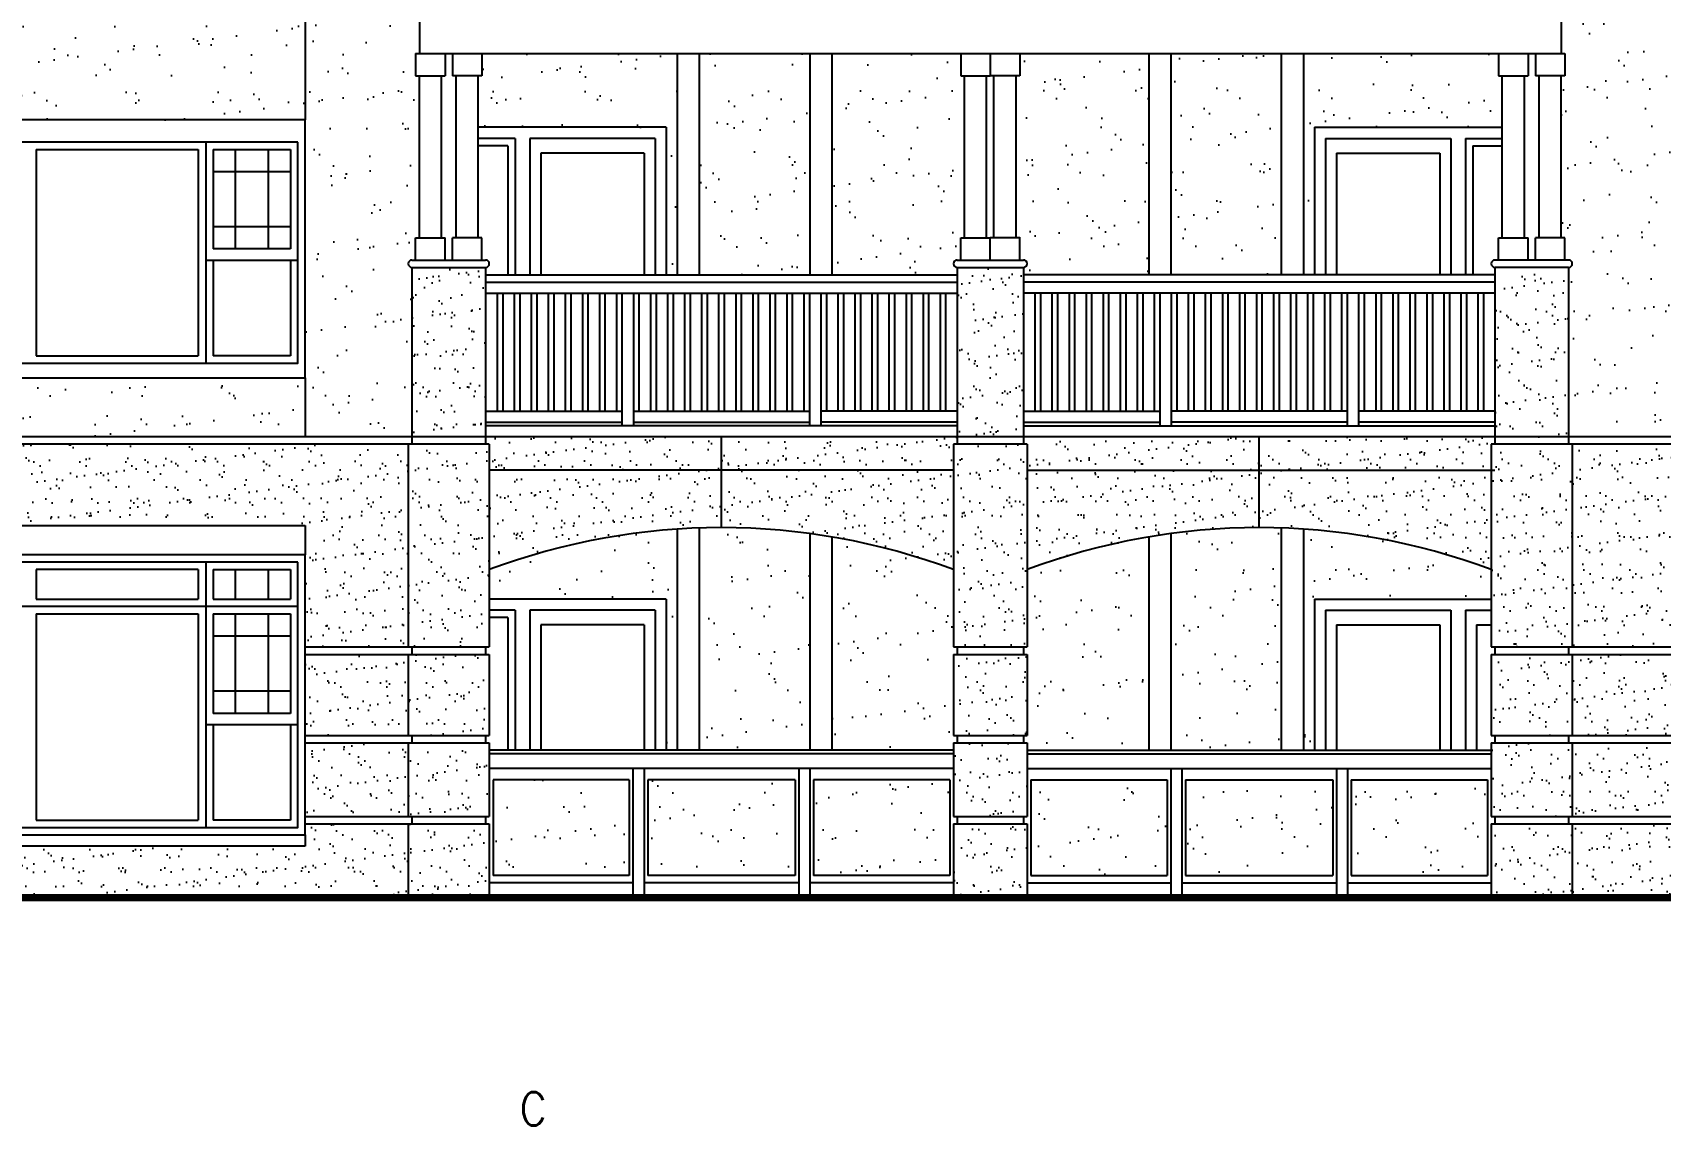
# Model space of a CAD drawing. Header units: inches. Extents: x 495 to 2623, y 393 to 2134.
# Drawn here: x 1364.3 to 1806.2, y 1486.2 to 1782.7 of the extents above; entities that cross this region are included whole.
import ezdxf

# ---------------------------------------------------------------- set-up
doc = ezdxf.new("R2010")
doc.units = ezdxf.units.IN
doc.header["$LTSCALE"] = 0.5
doc.header["$MEASUREMENT"] = 0
for name, color, linetype in [('A-ANNO-NOTE', 7, 'Continuous'), ('A-DOOR', 3, 'Continuous'), ('A-ELEV', 2, 'Continuous'), ('A-ELEV-OTLN', 5, 'Continuous'), ('A-ELEV-PATT', 8, 'Continuous'), ('A-GLAZ-FULL', 3, 'Continuous')]:
    doc.layers.add(name, color=color, linetype=linetype)
doc.styles.add('NOTE', font='romans.shx', dxfattribs={"width": 0.9})

msp = doc.modelspace()

# ---------------------------------------------------------------- hatches: boundary and pattern name
at = {"layer": 'A-ELEV-PATT'}
h = msp.add_hatch(dxfattribs=at)
h.set_pattern_fill('AR-SAND', color=256, scale=8, style=0)
h.paths.add_polyline_path([(1336.30977, 1758.96956), (1336.30977, 1788.96956), (1300.30977, 1788.96956), (1300.30977, 1687.96956), (1314.30977, 1687.96956, -1), (1314.30977, 1683.96956), (1314.30977, 1672.96956), (1336.30977, 1672.96956), (1336.30977, 1688.96956)])
h.paths.add_polyline_path([(1438.30977, 1688.96956), (1336.30977, 1688.96956), (1336.30977, 1672.96956), (1438.30977, 1672.96956)])
h.paths.add_polyline_path([(1467.30977, 1718.96956, -1), (1467.30977, 1720.96956), (1468.30977, 1720.96956), (1468.30977, 1726.96956), (1469.30977, 1726.96956), (1469.30977, 1770.96956), (1468.30977, 1770.96956), (1468.30977, 1776.96956), (1469.30977, 1776.96956), (1469.30977, 1788.96956), (1438.30977, 1788.96956), (1438.30977, 1758.96956), (1438.30977, 1688.96956), (1438.30977, 1672.96956), (1467.30977, 1672.96956)])
h.paths.add_polyline_path([(1438.30977, 1788.96956), (1336.30977, 1788.96956), (1336.30977, 1758.96956), (1438.30977, 1758.96956)])
h = msp.add_hatch(dxfattribs=at)
h.set_pattern_fill('AR-SAND', color=256, scale=8, style=0)
h.paths.add_polyline_path([(1810.30977, 1758.96956), (1810.30977, 1788.96956), (1779.30977, 1788.96956), (1779.30977, 1776.96956), (1780.30977, 1776.96956), (1780.30977, 1770.96956), (1779.30977, 1770.96956), (1779.30977, 1726.96956), (1780.30977, 1726.96956), (1780.30977, 1720.96956), (1781.30977, 1720.96956, -1), (1781.30977, 1718.96956), (1781.30977, 1672.96956), (1810.30977, 1672.96956), (1810.30977, 1688.96956)])
h.paths.add_polyline_path([(1912.30977, 1688.96956), (1810.30977, 1688.96956), (1810.30977, 1672.96956), (1912.30977, 1672.96956)])
h.paths.add_polyline_path([(1948.30977, 1788.96956), (1912.30977, 1788.96956), (1912.30977, 1758.96956), (1912.30977, 1688.96956), (1912.30977, 1672.96956), (1934.30977, 1672.96956), (1934.30977, 1683.96956, -1), (1934.30977, 1687.96956), (1948.30977, 1687.96956)])
h.paths.add_polyline_path([(1912.30977, 1788.96956), (1810.30977, 1788.96956), (1810.30977, 1758.96956), (1912.30977, 1758.96956)])
h = msp.add_hatch(dxfattribs=at)
h.set_pattern_fill('AR-SAND', color=256, scale=8, style=0)
h.paths.add_polyline_path([(1539.30977, 1776.96956), (1486.30977, 1776.96956), (1486.30977, 1770.96956), (1485.30977, 1770.96956), (1485.30977, 1756.96956), (1536.30977, 1756.96956), (1536.30977, 1716.96956), (1539.30977, 1716.96956)])
h = msp.add_hatch(dxfattribs=at)
h.set_pattern_fill('AR-SAND', color=256, scale=8, style=0)
h.paths.add_polyline_path([(1575.30977, 1776.96956), (1545.30977, 1776.96956), (1545.30977, 1716.96956), (1575.30977, 1716.96956)])
h.paths.add_polyline_path([(1617.30977, 1770.96956), (1616.30977, 1770.96956), (1616.30977, 1776.96956), (1581.30977, 1776.96956), (1581.30977, 1716.96956), (1615.30977, 1716.96956), (1615.30977, 1718.96956, -1), (1615.30977, 1720.96956), (1616.30977, 1720.96956), (1616.30977, 1726.96956), (1617.30977, 1726.96956)])
h = msp.add_hatch(dxfattribs=at)
h.set_pattern_fill('AR-SAND', color=256, scale=8, style=0)
h.paths.add_polyline_path([(1667.30977, 1776.96956), (1632.30977, 1776.96956), (1632.30977, 1770.96956), (1631.30977, 1770.96956), (1631.30977, 1726.96956), (1632.30977, 1726.96956), (1632.30977, 1720.96956), (1633.30977, 1720.96956, -1), (1633.30977, 1718.96956), (1633.30977, 1716.96956), (1667.30977, 1716.96956)])
h.paths.add_polyline_path([(1703.30977, 1776.96956), (1673.30977, 1776.96956), (1673.30977, 1716.96956), (1703.30977, 1716.96956)])
h = msp.add_hatch(dxfattribs=at)
h.set_pattern_fill('AR-SAND', color=256, scale=8, style=0)
h.paths.add_polyline_path([(1763.30977, 1770.96956), (1762.30977, 1770.96956), (1762.30977, 1776.96956), (1709.30977, 1776.96956), (1709.30977, 1716.96956), (1712.30977, 1716.96956), (1712.30977, 1756.96956), (1763.30977, 1756.96956)])
h = msp.add_hatch(dxfattribs=at)
h.set_pattern_fill('AR-SAND', color=256, scale=4, style=0)
h.paths.add_polyline_path([(1487.30977, 1718.96956), (1467.30977, 1718.96956), (1467.30977, 1672.96956), (1487.30977, 1672.96956)])
h = msp.add_hatch(dxfattribs=at)
h.set_pattern_fill('AR-SAND', color=256, scale=4, style=0)
h.paths.add_polyline_path([(1633.30977, 1718.96956), (1615.30977, 1718.96956), (1615.30977, 1672.96956), (1633.30977, 1672.96956)])
h = msp.add_hatch(dxfattribs=at)
h.set_pattern_fill('AR-SAND', color=256, scale=4, style=0)
h.paths.add_polyline_path([(1781.30977, 1718.96956), (1761.30977, 1718.96956), (1761.30977, 1672.96956), (1781.30977, 1672.96956)])
h = msp.add_hatch(dxfattribs=at)
h.set_pattern_fill('AR-SAND', color=256, scale=4, style=0)
h.paths.add_polyline_path([(1336.30977, 1648.96956), (1438.30977, 1648.96956), (1438.30977, 1640.96956), (1438.30977, 1615.96956), (1466.30977, 1615.96956), (1466.30977, 1670.96956), (1314.30977, 1670.96956), (1314.30977, 1638.96956), (1313.30977, 1638.96956), (1313.30977, 1636.96956), (1314.30977, 1636.96956), (1314.30977, 1615.96956), (1336.30977, 1615.96956), (1336.30977, 1640.96956)])
h.paths.add_polyline_path([(1336.30977, 1613.96956), (1314.30977, 1613.96956), (1314.30977, 1591.96956), (1336.30977, 1591.96956)])
h.paths.add_polyline_path([(1336.30977, 1589.96956), (1314.30977, 1589.96956), (1314.30977, 1569.96956), (1336.30977, 1569.96956)])
h.paths.add_polyline_path([(1466.30977, 1567.96956), (1438.30977, 1567.96956), (1438.30977, 1564.96956), (1438.30977, 1561.96956), (1336.30977, 1561.96956), (1336.30977, 1564.96956), (1336.30977, 1567.96956), (1314.30977, 1567.96956), (1314.30977, 1547.96956), (1466.30977, 1547.96956), (1466.30977, 1548.96956)])
h.paths.add_polyline_path([(1466.30977, 1589.96956), (1438.30977, 1589.96956), (1438.30977, 1569.96956), (1466.30977, 1569.96956)])
h.paths.add_polyline_path([(1466.30977, 1613.96956), (1438.30977, 1613.96956), (1438.30977, 1591.96956), (1466.30977, 1591.96956)])
h = msp.add_hatch(dxfattribs=at)
h.set_pattern_fill('AR-SAND', color=256, scale=4, style=0)
h.paths.add_polyline_path([(1488.30977, 1670.96956), (1466.30977, 1670.96956), (1466.30977, 1615.96956), (1488.30977, 1615.96956)])
h.paths.add_polyline_path([(1488.30977, 1613.96956), (1466.30977, 1613.96956), (1466.30977, 1591.96956), (1488.30977, 1591.96956)])
h.paths.add_polyline_path([(1488.30977, 1589.96956), (1466.30977, 1589.96956), (1466.30977, 1569.96956), (1488.30977, 1569.96956)])
h.paths.add_polyline_path([(1488.30977, 1567.96956), (1466.30977, 1567.96956), (1466.30977, 1547.96956), (1488.30977, 1547.96956)])
h = msp.add_hatch(dxfattribs=at)
h.set_pattern_fill('AR-SAND', color=256, scale=4, style=0)
h.paths.add_polyline_path([(1614.30977, 1663.96956), (1551.30977, 1663.96956), (1551.30977, 1648.35461, -0.089631654), (1614.30977, 1636.96956)])
h.paths.add_polyline_path([(1551.30977, 1663.96956), (1488.30977, 1663.96956), (1488.30977, 1636.96956, -0.089631654), (1551.30977, 1648.35461)])
h.paths.add_polyline_path([(1551.30977, 1672.96956), (1487.30977, 1672.96956), (1487.30977, 1670.96956), (1488.30977, 1670.96956), (1488.30977, 1663.96956), (1551.30977, 1663.96956)])
h.paths.add_polyline_path([(1614.30977, 1670.96956), (1615.30977, 1670.96956), (1615.30977, 1672.96956), (1614.30977, 1672.96956), (1551.30977, 1672.96956), (1551.30977, 1663.96956), (1614.30977, 1663.96956)])
h = msp.add_hatch(dxfattribs=at)
h.set_pattern_fill('AR-SAND', color=256, scale=4, style=0)
h.paths.add_polyline_path([(1634.30977, 1670.96956), (1614.30977, 1670.96956), (1614.30977, 1615.96956), (1634.30977, 1615.96956)])
h.paths.add_polyline_path([(1634.30977, 1613.96956), (1614.30977, 1613.96956), (1614.30977, 1591.96956), (1634.30977, 1591.96956)])
h.paths.add_polyline_path([(1634.30977, 1589.96956), (1614.30977, 1589.96956), (1614.30977, 1569.96956), (1634.30977, 1569.96956)])
h.paths.add_polyline_path([(1634.30977, 1567.96956), (1614.30977, 1567.96956), (1614.30977, 1547.96956), (1634.30977, 1547.96956), (1634.30977, 1548.96956)])
h = msp.add_hatch(dxfattribs=at)
h.set_pattern_fill('AR-SAND', color=256, scale=4, style=0)
h.paths.add_polyline_path([(1760.30977, 1663.96956), (1697.30977, 1663.96956), (1697.30977, 1648.35461, -0.089631654), (1760.30977, 1636.96956)])
h.paths.add_polyline_path([(1760.30977, 1670.96956), (1761.30977, 1670.96956), (1761.30977, 1672.96956), (1697.30977, 1672.96956), (1697.30977, 1663.96956), (1760.30977, 1663.96956)])
h.paths.add_polyline_path([(1697.30977, 1672.96956), (1633.30977, 1672.96956), (1633.30977, 1670.96956), (1634.30977, 1670.96956), (1634.30977, 1663.96956), (1697.30977, 1663.96956)])
h.paths.add_polyline_path([(1697.30977, 1663.96956), (1634.30977, 1663.96956), (1634.30977, 1636.96956, -0.089631654), (1697.30977, 1648.35461)])
h = msp.add_hatch(dxfattribs=at)
h.set_pattern_fill('AR-SAND', color=256, scale=4, style=0)
h.paths.add_polyline_path([(1782.30977, 1670.96956), (1760.30977, 1670.96956), (1760.30977, 1615.96956), (1782.30977, 1615.96956)])
h.paths.add_polyline_path([(1782.30977, 1613.96956), (1760.30977, 1613.96956), (1760.30977, 1591.96956), (1782.30977, 1591.96956)])
h.paths.add_polyline_path([(1782.30977, 1589.96956), (1760.30977, 1589.96956), (1760.30977, 1569.96956), (1782.30977, 1569.96956)])
h.paths.add_polyline_path([(1782.30977, 1567.96956), (1760.30977, 1567.96956), (1760.30977, 1547.96956), (1782.30977, 1547.96956)])
h = msp.add_hatch(dxfattribs=at)
h.set_pattern_fill('AR-SAND', color=256, scale=4, style=0)
h.paths.add_polyline_path([(1934.30977, 1670.96956), (1782.30977, 1670.96956), (1782.30977, 1615.96956), (1810.30977, 1615.96956), (1810.30977, 1640.96956), (1810.30977, 1648.96956), (1912.30977, 1648.96956), (1912.30977, 1640.96956), (1912.30977, 1615.96956), (1934.30977, 1615.96956)])
h.paths.add_polyline_path([(1810.30977, 1613.96956), (1782.30977, 1613.96956), (1782.30977, 1591.96956), (1810.30977, 1591.96956)])
h.paths.add_polyline_path([(1810.30977, 1589.96956), (1782.30977, 1589.96956), (1782.30977, 1569.96956), (1810.30977, 1569.96956)])
h.paths.add_polyline_path([(1810.30977, 1564.96956), (1810.30977, 1567.96956), (1782.30977, 1567.96956), (1782.30977, 1547.96956), (1934.30977, 1547.96956), (1934.30977, 1567.96956), (1912.30977, 1567.96956), (1912.30977, 1564.96956), (1912.30977, 1561.96956), (1810.30977, 1561.96956)])
h.paths.add_polyline_path([(1934.30977, 1589.96956), (1912.30977, 1589.96956), (1912.30977, 1569.96956), (1934.30977, 1569.96956)])
h.paths.add_polyline_path([(1934.30977, 1613.96956), (1912.30977, 1613.96956), (1912.30977, 1591.96956), (1934.30977, 1591.96956)])
h = msp.add_hatch(dxfattribs=at)
h.set_pattern_fill('AR-SAND', color=256, scale=8, style=0)
h.paths.add_polyline_path([(1539.30977, 1647.95417, 0.072842163), (1488.30977, 1636.96956), (1488.30977, 1628.96956), (1536.30977, 1628.96956), (1536.30977, 1587.96956), (1539.30977, 1587.96956)])
h.paths.add_polyline_path([(1575.30977, 1646.74744, 0.04179208), (1545.30977, 1648.25458), (1545.30977, 1587.96956), (1575.30977, 1587.96956)])
h.paths.add_polyline_path([(1615.30977, 1615.96956), (1614.30977, 1615.96956), (1614.30977, 1636.96956, 0.047566582), (1581.30977, 1645.83701), (1581.30977, 1587.96956), (1614.30977, 1587.96956), (1614.30977, 1589.96956), (1615.30977, 1589.96956), (1615.30977, 1591.96956), (1614.30977, 1591.96956), (1614.30977, 1613.96956), (1615.30977, 1613.96956)])
h = msp.add_hatch(dxfattribs=at)
h.set_pattern_fill('AR-SAND', color=256, scale=8, style=0)
h.paths.add_polyline_path([(1667.30977, 1645.83701, 0.047566582), (1634.30977, 1636.96956), (1634.30977, 1615.96956), (1633.30977, 1615.96956), (1633.30977, 1613.96956), (1634.30977, 1613.96956), (1634.30977, 1591.96956), (1633.30977, 1591.96956), (1633.30977, 1589.96956), (1634.30977, 1589.96956), (1634.30977, 1587.96956), (1667.30977, 1587.96956)])
h.paths.add_polyline_path([(1703.30977, 1648.25458, 0.04179208), (1673.30977, 1646.74744), (1673.30977, 1587.96956), (1703.30977, 1587.96956)])
h.paths.add_polyline_path([(1709.30977, 1647.95417), (1709.30977, 1587.96956), (1712.30977, 1587.96956), (1712.30977, 1628.96956), (1760.30977, 1628.96956), (1760.30977, 1636.96956, 0.072842163)])
h = msp.add_hatch(dxfattribs=at)
h.set_pattern_fill('AR-SAND', color=256, scale=8, style=0)
h.paths.add_polyline_path([(1526.30977, 1579.96956), (1489.30977, 1579.96956), (1489.30977, 1553.96956), (1526.30977, 1553.96956)])
h.paths.add_polyline_path([(1571.30977, 1579.96956), (1531.30977, 1579.96956), (1531.30977, 1553.96956), (1571.30977, 1553.96956)])
h.paths.add_polyline_path([(1613.30977, 1579.96956), (1576.30977, 1579.96956), (1576.30977, 1553.96956), (1613.30977, 1553.96956)])
h = msp.add_hatch(dxfattribs=at)
h.set_pattern_fill('AR-SAND', color=256, scale=8, style=0)
h.paths.add_polyline_path([(1672.30977, 1579.96956), (1635.30977, 1579.96956), (1635.30977, 1553.96956), (1672.30977, 1553.96956)])
h.paths.add_polyline_path([(1717.30977, 1579.96956), (1677.30977, 1579.96956), (1677.30977, 1553.96956), (1717.30977, 1553.96956)])
h.paths.add_polyline_path([(1759.30977, 1579.96956), (1722.30977, 1579.96956), (1722.30977, 1553.96956), (1759.30977, 1553.96956)])

# ---------------------------------------------------------------- linework, layer by layer
at = {"layer": 'A-DOOR'}
for p, q in [((1536.30977, 1756.96956), (1485.30977, 1756.96956)), ((1536.30977, 1756.96956), (1536.30977, 1716.96956)), ((1712.30977, 1756.96956), (1712.30977, 1716.96956)), ((1712.30977, 1756.96956), (1763.30977, 1756.96956)), ((1495.30977, 1753.96956), (1485.30977, 1753.96956)), ((1493.30977, 1751.96956), (1485.30977, 1751.96956)), ((1493.30977, 1751.96956), (1493.30977, 1716.96956)), ((1495.30977, 1753.96956), (1495.30977, 1716.96956)), ((1533.30977, 1753.96956), (1499.30977, 1753.96956)), ((1499.30977, 1753.96956), (1499.30977, 1716.96956)), ((1533.30977, 1753.96956), (1533.30977, 1716.96956)), ((1715.30977, 1753.96956), (1715.30977, 1716.96956)), ((1715.30977, 1753.96956), (1749.30977, 1753.96956)), ((1749.30977, 1753.96956), (1749.30977, 1716.96956)), ((1753.30977, 1753.96956), (1763.30977, 1753.96956)), ((1753.30977, 1753.96956), (1753.30977, 1716.96956)), ((1755.30977, 1751.96956), (1755.30977, 1716.96956)), ((1755.30977, 1751.96956), (1763.30977, 1751.96956)), ((1530.30977, 1749.96956), (1502.30977, 1749.96956)), ((1502.30977, 1749.96956), (1502.30977, 1716.96956)), ((1530.30977, 1749.96956), (1530.30977, 1716.96956)), ((1718.30977, 1749.96956), (1718.30977, 1716.96956)), ((1718.30977, 1749.96956), (1746.30977, 1749.96956)), ((1746.30977, 1749.96956), (1746.30977, 1716.96956)), ((1536.30977, 1628.96956), (1488.30977, 1628.96956)), ((1536.30977, 1628.96956), (1536.30977, 1587.96956)), ((1712.30977, 1628.96956), (1712.30977, 1587.96956)), ((1712.30977, 1628.96956), (1760.30977, 1628.96956)), ((1495.30977, 1625.96956), (1488.30977, 1625.96956)), ((1493.30977, 1623.96956), (1488.30977, 1623.96956)), ((1493.30977, 1623.96956), (1493.30977, 1587.96956)), ((1495.30977, 1625.96956), (1495.30977, 1587.96956)), ((1533.30977, 1625.96956), (1499.30977, 1625.96956)), ((1499.30977, 1625.96956), (1499.30977, 1587.96956)), ((1530.30977, 1621.96956), (1502.30977, 1621.96956)), ((1502.30977, 1621.96956), (1502.30977, 1587.96956)), ((1530.30977, 1621.96956), (1530.30977, 1587.96956)), ((1533.30977, 1625.96956), (1533.30977, 1587.96956)), ((1715.30977, 1625.96956), (1715.30977, 1587.96956)), ((1715.30977, 1625.96956), (1749.30977, 1625.96956)), ((1718.30977, 1621.96956), (1718.30977, 1587.96956)), ((1718.30977, 1621.96956), (1746.30977, 1621.96956)), ((1746.30977, 1621.96956), (1746.30977, 1587.96956)), ((1749.30977, 1625.96956), (1749.30977, 1587.96956)), ((1753.30977, 1625.96956), (1760.30977, 1625.96956)), ((1753.30977, 1625.96956), (1753.30977, 1587.96956)), ((1756.30977, 1621.96956), (1760.30977, 1621.96956)), ((1756.30977, 1621.96956), (1756.30977, 1587.96956))]:
    msp.add_line(p, q, dxfattribs=at)
at = {"layer": 'A-ELEV'}
for p, q in [((1438.30977, 1809.96956), (1438.30977, 1758.96956)), ((1469.30977, 1788.96956), (1469.30977, 1776.96956)), ((1779.30977, 1788.96956), (1779.30977, 1776.96956)), ((1468.30977, 1776.96956), (1468.30977, 1770.96956)), ((1468.30977, 1776.96956), (1780.30977, 1776.96956)), ((1476.30977, 1776.96956), (1476.30977, 1770.96956)), ((1478.30977, 1776.96956), (1478.30977, 1770.96956)), ((1486.30977, 1776.96956), (1486.30977, 1770.96956)), ((1539.30977, 1776.96956), (1539.30977, 1716.96956)), ((1545.30977, 1776.96956), (1545.30977, 1716.96956)), ((1575.30977, 1776.96956), (1575.30977, 1716.96956)), ((1581.30977, 1776.96956), (1581.30977, 1716.96956)), ((1616.30977, 1776.96956), (1616.30977, 1770.96956)), ((1624.30977, 1776.96956), (1624.30977, 1770.96956)), ((1624.30977, 1776.96956), (1624.30977, 1770.96956)), ((1632.30977, 1776.96956), (1632.30977, 1770.96956)), ((1667.30977, 1776.96956), (1667.30977, 1716.96956)), ((1673.30977, 1776.96956), (1673.30977, 1716.96956)), ((1703.30977, 1776.96956), (1703.30977, 1716.96956)), ((1709.30977, 1776.96956), (1709.30977, 1716.96956)), ((1762.30977, 1776.96956), (1762.30977, 1770.96956)), ((1770.30977, 1776.96956), (1770.30977, 1770.96956)), ((1772.30977, 1776.96956), (1772.30977, 1770.96956)), ((1780.30977, 1776.96956), (1780.30977, 1770.96956)), ((1468.30977, 1770.96956), (1476.30977, 1770.96956)), ((1469.30977, 1726.96956), (1469.30977, 1770.96956)), ((1475.30977, 1726.96956), (1475.30977, 1770.96956)), ((1486.30977, 1770.96956), (1478.30977, 1770.96956)), ((1479.30977, 1726.96956), (1479.30977, 1770.96956)), ((1485.30977, 1726.96956), (1485.30977, 1770.96956)), ((1616.30977, 1770.96956), (1624.30977, 1770.96956)), ((1617.30977, 1726.96956), (1617.30977, 1770.96956)), ((1623.30977, 1726.96956), (1623.30977, 1770.96956)), ((1632.30977, 1770.96956), (1624.30977, 1770.96956)), ((1625.30977, 1726.96956), (1625.30977, 1770.96956)), ((1631.30977, 1726.96956), (1631.30977, 1770.96956)), ((1762.30977, 1770.96956), (1770.30977, 1770.96956)), ((1763.30977, 1726.96956), (1763.30977, 1770.96956)), ((1769.30977, 1726.96956), (1769.30977, 1770.96956)), ((1780.30977, 1770.96956), (1772.30977, 1770.96956)), ((1773.30977, 1726.96956), (1773.30977, 1770.96956)), ((1779.30977, 1726.96956), (1779.30977, 1770.96956)), ((1468.30977, 1720.96956), (1468.30977, 1726.96956)), ((1468.30977, 1726.96956), (1476.30977, 1726.96956)), ((1476.30977, 1720.96956), (1476.30977, 1726.96956)), ((1486.30977, 1726.96956), (1478.30977, 1726.96956)), ((1478.30977, 1720.96956), (1478.30977, 1726.96956)), ((1486.30977, 1720.96956), (1486.30977, 1726.96956)), ((1616.30977, 1726.96956), (1624.30977, 1726.96956)), ((1616.30977, 1720.96956), (1616.30977, 1726.96956)), ((1624.30977, 1720.96956), (1624.30977, 1726.96956)), ((1624.30977, 1720.96956), (1624.30977, 1726.96956)), ((1632.30977, 1726.96956), (1624.30977, 1726.96956)), ((1632.30977, 1720.96956), (1632.30977, 1726.96956)), ((1762.30977, 1720.96956), (1762.30977, 1726.96956)), ((1762.30977, 1726.96956), (1770.30977, 1726.96956)), ((1770.30977, 1720.96956), (1770.30977, 1726.96956)), ((1780.30977, 1726.96956), (1772.30977, 1726.96956)), ((1772.30977, 1720.96956), (1772.30977, 1726.96956)), ((1780.30977, 1720.96956), (1780.30977, 1726.96956)), ((1467.30977, 1720.96956), (1487.30977, 1720.96956)), ((1615.30977, 1720.96956), (1633.30977, 1720.96956)), ((1781.30977, 1720.96956), (1761.30977, 1720.96956)), ((1467.30977, 1718.96956), (1487.30977, 1718.96956)), ((1467.30977, 1718.96956), (1467.30977, 1670.96956)), ((1487.30977, 1718.96956), (1487.30977, 1670.96956)), ((1487.30977, 1716.96956), (1615.30977, 1716.96956)), ((1487.30977, 1714.96956), (1615.30977, 1714.96956)), ((1615.30977, 1718.96956), (1633.30977, 1718.96956)), ((1615.30977, 1718.96956), (1615.30977, 1670.96956)), ((1633.30977, 1718.96956), (1633.30977, 1670.96956)), ((1761.30977, 1716.96956), (1633.30977, 1716.96956)), ((1761.30977, 1714.96956), (1633.30977, 1714.96956)), ((1761.30977, 1718.96956), (1761.30977, 1670.96956)), ((1781.30977, 1718.96956), (1761.30977, 1718.96956)), ((1781.30977, 1718.96956), (1781.30977, 1670.96956)), ((1487.30977, 1711.96956), (1615.30977, 1711.96956)), ((1490.43477, 1711.96956), (1490.43477, 1679.96956)), ((1491.93477, 1711.96956), (1491.93477, 1679.96956)), ((1495.05977, 1711.96956), (1495.05977, 1679.96956)), ((1496.55977, 1711.96956), (1496.55977, 1679.96956)), ((1499.68477, 1711.96956), (1499.68477, 1679.96956)), ((1501.18477, 1711.96956), (1501.18477, 1679.96956)), ((1504.30977, 1711.96956), (1504.30977, 1679.96956)), ((1505.80977, 1711.96956), (1505.80977, 1679.96956)), ((1508.93477, 1711.96956), (1508.93477, 1679.96956)), ((1510.43477, 1711.96956), (1510.43477, 1679.96956)), ((1513.55977, 1711.96956), (1513.55977, 1679.96956)), ((1515.05977, 1711.96956), (1515.05977, 1679.96956)), ((1518.18477, 1711.96956), (1518.18477, 1679.96956)), ((1519.68477, 1711.96956), (1519.68477, 1679.96956)), ((1522.80977, 1711.96956), (1522.80977, 1679.96956)), ((1524.30977, 1711.96956), (1524.30977, 1675.96956)), ((1527.43477, 1711.96956), (1527.43477, 1675.96956)), ((1528.93477, 1711.96956), (1528.93477, 1679.96956)), ((1532.05977, 1711.96956), (1532.05977, 1679.96956)), ((1533.55977, 1711.96956), (1533.55977, 1679.96956)), ((1536.68477, 1711.96956), (1536.68477, 1679.96956)), ((1538.18477, 1711.96956), (1538.18477, 1679.96956)), ((1541.30977, 1711.96956), (1541.30977, 1679.96956)), ((1542.80977, 1711.96956), (1542.80977, 1679.96956)), ((1545.93477, 1711.96956), (1545.93477, 1679.96956)), ((1547.43477, 1711.96956), (1547.43477, 1679.96956)), ((1550.55977, 1711.96956), (1550.55977, 1679.96956)), ((1552.05977, 1711.96956), (1552.05977, 1679.96956)), ((1555.18477, 1711.96956), (1555.18477, 1679.96956)), ((1556.68477, 1711.96956), (1556.68477, 1679.96956)), ((1559.80977, 1711.96956), (1559.80977, 1679.96956)), ((1561.30977, 1711.96956), (1561.30977, 1679.96956)), ((1564.43477, 1711.96956), (1564.43477, 1679.96956)), ((1565.93477, 1711.96956), (1565.93477, 1679.96956)), ((1569.05977, 1711.96956), (1569.05977, 1679.96956)), ((1570.55977, 1711.96956), (1570.55977, 1679.96956)), ((1573.68477, 1711.96956), (1573.68477, 1679.96956)), ((1575.18477, 1711.96956), (1575.18477, 1675.96956)), ((1578.30977, 1711.96956), (1578.30977, 1675.96956)), ((1579.80977, 1711.96956), (1579.80977, 1679.96956)), ((1582.93477, 1711.96956), (1582.93477, 1679.96956)), ((1584.43477, 1711.96956), (1584.43477, 1679.96956)), ((1587.55977, 1711.96956), (1587.55977, 1679.96956)), ((1589.05977, 1711.96956), (1589.05977, 1679.96956)), ((1592.18477, 1711.96956), (1592.18477, 1679.96956)), ((1593.68477, 1711.96956), (1593.68477, 1679.96956)), ((1596.80977, 1711.96956), (1596.80977, 1679.96956)), ((1598.30977, 1711.96956), (1598.30977, 1679.96956)), ((1601.43477, 1711.96956), (1601.43477, 1679.96956)), ((1602.93477, 1711.96956), (1602.93477, 1679.96956)), ((1606.05977, 1711.96956), (1606.05977, 1679.96956)), ((1607.55977, 1711.96956), (1607.55977, 1679.96956)), ((1610.68477, 1711.96956), (1610.68477, 1679.96956)), ((1612.18477, 1711.96956), (1612.18477, 1679.96956)), ((1761.30977, 1711.96956), (1633.30977, 1711.96956)), ((1636.43477, 1711.96956), (1636.43477, 1679.96956)), ((1637.93477, 1711.96956), (1637.93477, 1679.96956)), ((1641.05977, 1711.96956), (1641.05977, 1679.96956)), ((1642.55977, 1711.96956), (1642.55977, 1679.96956)), ((1645.68477, 1711.96956), (1645.68477, 1679.96956)), ((1647.18477, 1711.96956), (1647.18477, 1679.96956)), ((1650.30977, 1711.96956), (1650.30977, 1679.96956)), ((1651.80977, 1711.96956), (1651.80977, 1679.96956)), ((1654.93477, 1711.96956), (1654.93477, 1679.96956)), ((1656.43477, 1711.96956), (1656.43477, 1679.96956)), ((1659.55977, 1711.96956), (1659.55977, 1679.96956)), ((1661.05977, 1711.96956), (1661.05977, 1679.96956)), ((1664.18477, 1711.96956), (1664.18477, 1679.96956)), ((1665.68477, 1711.96956), (1665.68477, 1679.96956)), ((1668.80977, 1711.96956), (1668.80977, 1679.96956)), ((1670.30977, 1711.96956), (1670.30977, 1675.96956)), ((1673.43477, 1711.96956), (1673.43477, 1675.96956)), ((1674.93477, 1711.96956), (1674.93477, 1679.96956)), ((1678.05977, 1711.96956), (1678.05977, 1679.96956)), ((1679.55977, 1711.96956), (1679.55977, 1679.96956)), ((1682.68477, 1711.96956), (1682.68477, 1679.96956)), ((1684.18477, 1711.96956), (1684.18477, 1679.96956)), ((1687.30977, 1711.96956), (1687.30977, 1679.96956)), ((1688.80977, 1711.96956), (1688.80977, 1679.96956)), ((1691.93477, 1711.96956), (1691.93477, 1679.96956)), ((1693.43477, 1711.96956), (1693.43477, 1679.96956)), ((1696.55977, 1711.96956), (1696.55977, 1679.96956)), ((1698.05977, 1711.96956), (1698.05977, 1679.96956)), ((1701.18477, 1711.96956), (1701.18477, 1679.96956)), ((1702.68477, 1711.96956), (1702.68477, 1679.96956)), ((1705.80977, 1711.96956), (1705.80977, 1679.96956)), ((1707.30977, 1711.96956), (1707.30977, 1679.96956)), ((1710.43477, 1711.96956), (1710.43477, 1679.96956)), ((1711.93477, 1711.96956), (1711.93477, 1679.96956)), ((1715.05977, 1711.96956), (1715.05977, 1679.96956)), ((1716.55977, 1711.96956), (1716.55977, 1679.96956)), ((1719.68477, 1711.96956), (1719.68477, 1679.96956)), ((1721.18477, 1711.96956), (1721.18477, 1675.96956)), ((1724.30977, 1711.96956), (1724.30977, 1675.96956)), ((1725.80977, 1711.96956), (1725.80977, 1679.96956)), ((1728.93477, 1711.96956), (1728.93477, 1679.96956)), ((1730.43477, 1711.96956), (1730.43477, 1679.96956)), ((1733.55977, 1711.96956), (1733.55977, 1679.96956)), ((1735.05977, 1711.96956), (1735.05977, 1679.96956)), ((1738.18477, 1711.96956), (1738.18477, 1679.96956)), ((1739.68477, 1711.96956), (1739.68477, 1679.96956)), ((1742.80977, 1711.96956), (1742.80977, 1679.96956)), ((1744.30977, 1711.96956), (1744.30977, 1679.96956)), ((1747.43477, 1711.96956), (1747.43477, 1679.96956)), ((1748.93477, 1711.96956), (1748.93477, 1679.96956)), ((1752.05977, 1711.96956), (1752.05977, 1679.96956)), ((1753.55977, 1711.96956), (1753.55977, 1679.96956)), ((1756.68477, 1711.96956), (1756.68477, 1679.96956)), ((1758.18477, 1711.96956), (1758.18477, 1679.96956)), ((1438.30977, 1688.96956), (1438.30977, 1672.96956)), ((1487.30977, 1679.96956), (1524.30977, 1679.96956)), ((1527.43477, 1679.96956), (1575.18477, 1679.96956)), ((1615.30977, 1679.96956), (1578.30977, 1679.96956)), ((1633.30977, 1679.96956), (1670.30977, 1679.96956)), ((1721.18477, 1679.96956), (1673.43477, 1679.96956)), ((1761.30977, 1679.96956), (1724.30977, 1679.96956)), ((1487.30977, 1676.96956), (1524.30977, 1676.96956)), ((1615.30977, 1675.96956), (1487.30977, 1675.96956)), ((1527.43477, 1676.96956), (1575.18477, 1676.96956)), ((1615.30977, 1676.96956), (1578.30977, 1676.96956)), ((1633.30977, 1676.96956), (1670.30977, 1676.96956)), ((1633.30977, 1675.96956), (1761.30977, 1675.96956)), ((1721.18477, 1676.96956), (1673.43477, 1676.96956)), ((1761.30977, 1676.96956), (1724.30977, 1676.96956)), ((1488.30977, 1670.96956), (1299.30977, 1670.96956)), ((1615.30977, 1672.96956), (1314.30977, 1672.96956)), ((1466.30977, 1670.96956), (1466.30977, 1615.96956)), ((1488.30977, 1670.96956), (1488.30977, 1615.96956)), ((1551.30977, 1648.35461), (1551.30977, 1672.96956)), ((1634.30977, 1672.96956), (1614.30977, 1672.96956)), ((1634.30977, 1670.96956), (1614.30977, 1670.96956)), ((1614.30977, 1670.96956), (1614.30977, 1615.96956)), ((1934.30977, 1672.96956), (1633.30977, 1672.96956)), ((1634.30977, 1670.96956), (1634.30977, 1615.96956)), ((1697.30977, 1648.35461), (1697.30977, 1672.96956)), ((1949.30977, 1670.96956), (1760.30977, 1670.96956)), ((1760.30977, 1670.96956), (1760.30977, 1615.96956)), ((1782.30977, 1670.96956), (1782.30977, 1615.96956)), ((1614.30977, 1663.96956), (1488.30977, 1663.96956)), ((1634.30977, 1663.96956), (1761.30977, 1663.96956)), ((1336.30977, 1648.96956), (1438.30977, 1648.96956)), ((1438.30977, 1648.96956), (1438.30977, 1640.96956)), ((1539.30977, 1647.95417), (1539.30977, 1587.96956)), ((1545.30977, 1648.25458), (1545.30977, 1587.96956)), ((1575.30977, 1646.74744), (1575.30977, 1587.96956)), ((1581.30977, 1645.83701), (1581.30977, 1587.96956)), ((1667.30977, 1645.83701), (1667.30977, 1587.96956)), ((1673.30977, 1646.74744), (1673.30977, 1587.96956)), ((1703.30977, 1648.25458), (1703.30977, 1587.96956)), ((1709.30977, 1647.95417), (1709.30977, 1587.96956)), ((1438.30977, 1640.96956), (1336.30977, 1640.96956)), ((1438.30977, 1615.96956), (1488.30977, 1615.96956)), ((1438.30977, 1613.96956), (1488.30977, 1613.96956)), ((1466.30977, 1613.96956), (1466.30977, 1591.96956)), ((1467.30977, 1615.96956), (1467.30977, 1613.96956)), ((1487.30977, 1615.96956), (1487.30977, 1613.96956)), ((1488.30977, 1613.96956), (1488.30977, 1591.96956)), ((1614.30977, 1615.96956), (1634.30977, 1615.96956)), ((1614.30977, 1613.96956), (1634.30977, 1613.96956)), ((1614.30977, 1613.96956), (1614.30977, 1591.96956)), ((1615.30977, 1615.96956), (1615.30977, 1613.96956)), ((1633.30977, 1615.96956), (1633.30977, 1613.96956)), ((1634.30977, 1613.96956), (1634.30977, 1591.96956)), ((1760.30977, 1615.96956), (1810.30977, 1615.96956)), ((1760.30977, 1613.96956), (1810.30977, 1613.96956)), ((1760.30977, 1613.96956), (1760.30977, 1591.96956)), ((1761.30977, 1615.96956), (1761.30977, 1613.96956)), ((1781.30977, 1615.96956), (1781.30977, 1613.96956)), ((1782.30977, 1613.96956), (1782.30977, 1591.96956)), ((1438.30977, 1591.96956), (1488.30977, 1591.96956)), ((1467.30977, 1591.96956), (1467.30977, 1589.96956)), ((1487.30977, 1591.96956), (1487.30977, 1589.96956)), ((1614.30977, 1591.96956), (1634.30977, 1591.96956)), ((1615.30977, 1591.96956), (1615.30977, 1589.96956)), ((1633.30977, 1591.96956), (1633.30977, 1589.96956)), ((1760.30977, 1591.96956), (1810.30977, 1591.96956)), ((1761.30977, 1591.96956), (1761.30977, 1589.96956)), ((1781.30977, 1591.96956), (1781.30977, 1589.96956)), ((1438.30977, 1589.96956), (1488.30977, 1589.96956)), ((1466.30977, 1589.96956), (1466.30977, 1569.96956)), ((1488.30977, 1589.96956), (1488.30977, 1569.96956)), ((1614.30977, 1587.96956), (1488.30977, 1587.96956)), ((1614.30977, 1586.96956), (1488.30977, 1586.96956)), ((1614.30977, 1589.96956), (1634.30977, 1589.96956)), ((1614.30977, 1589.96956), (1614.30977, 1569.96956)), ((1634.30977, 1589.96956), (1634.30977, 1569.96956)), ((1634.30977, 1587.96956), (1760.30977, 1587.96956)), ((1634.30977, 1586.96956), (1760.30977, 1586.96956)), ((1760.30977, 1589.96956), (1810.30977, 1589.96956)), ((1760.30977, 1589.96956), (1760.30977, 1569.96956)), ((1782.30977, 1589.96956), (1782.30977, 1569.96956)), ((1614.30977, 1582.96956), (1488.30977, 1582.96956)), ((1527.30977, 1582.96956), (1527.30977, 1547.96956)), ((1530.30977, 1582.96956), (1530.30977, 1547.96956)), ((1572.30977, 1582.96956), (1572.30977, 1547.96956)), ((1575.30977, 1582.96956), (1575.30977, 1547.96956)), ((1634.30977, 1582.96956), (1760.30977, 1582.96956)), ((1673.30977, 1582.96956), (1673.30977, 1547.96956)), ((1676.30977, 1582.96956), (1676.30977, 1547.96956)), ((1718.30977, 1582.96956), (1718.30977, 1547.96956)), ((1721.30977, 1582.96956), (1721.30977, 1547.96956)), ((1489.30977, 1579.96956), (1489.30977, 1553.96956)), ((1526.30977, 1579.96956), (1489.30977, 1579.96956)), ((1526.30977, 1579.96956), (1526.30977, 1553.96956)), ((1531.30977, 1579.96956), (1531.30977, 1553.96956)), ((1571.30977, 1579.96956), (1531.30977, 1579.96956)), ((1571.30977, 1579.96956), (1571.30977, 1553.96956)), ((1613.30977, 1579.96956), (1576.30977, 1579.96956)), ((1576.30977, 1579.96956), (1576.30977, 1553.96956)), ((1613.30977, 1579.96956), (1613.30977, 1553.96956)), ((1635.30977, 1579.96956), (1635.30977, 1553.96956)), ((1635.30977, 1579.96956), (1672.30977, 1579.96956)), ((1672.30977, 1579.96956), (1672.30977, 1553.96956)), ((1677.30977, 1579.96956), (1717.30977, 1579.96956)), ((1677.30977, 1579.96956), (1677.30977, 1553.96956)), ((1717.30977, 1579.96956), (1717.30977, 1553.96956)), ((1722.30977, 1579.96956), (1759.30977, 1579.96956)), ((1722.30977, 1579.96956), (1722.30977, 1553.96956)), ((1759.30977, 1579.96956), (1759.30977, 1553.96956)), ((1438.30977, 1569.96956), (1488.30977, 1569.96956)), ((1467.30977, 1569.96956), (1467.30977, 1567.96956)), ((1487.30977, 1569.96956), (1487.30977, 1567.96956)), ((1614.30977, 1569.96956), (1634.30977, 1569.96956)), ((1615.30977, 1569.96956), (1615.30977, 1567.96956)), ((1633.30977, 1569.96956), (1633.30977, 1567.96956)), ((1760.30977, 1569.96956), (1810.30977, 1569.96956)), ((1761.30977, 1569.96956), (1761.30977, 1567.96956)), ((1781.30977, 1569.96956), (1781.30977, 1567.96956)), ((1438.30977, 1567.96956), (1488.30977, 1567.96956)), ((1466.30977, 1567.96956), (1466.30977, 1547.96956)), ((1488.30977, 1567.96956), (1488.30977, 1547.96956)), ((1614.30977, 1567.96956), (1634.30977, 1567.96956)), ((1614.30977, 1567.96956), (1614.30977, 1547.96956)), ((1634.30977, 1567.96956), (1634.30977, 1547.96956)), ((1760.30977, 1567.96956), (1810.30977, 1567.96956)), ((1760.30977, 1567.96956), (1760.30977, 1547.96956)), ((1782.30977, 1567.96956), (1782.30977, 1547.96956)), ((1527.30977, 1551.96956), (1488.30977, 1551.96956)), ((1526.30977, 1553.96956), (1489.30977, 1553.96956)), ((1572.30977, 1551.96956), (1530.30977, 1551.96956)), ((1571.30977, 1553.96956), (1531.30977, 1553.96956)), ((1614.30977, 1551.96956), (1575.30977, 1551.96956)), ((1613.30977, 1553.96956), (1576.30977, 1553.96956)), ((1634.30977, 1551.96956), (1673.30977, 1551.96956)), ((1635.30977, 1553.96956), (1672.30977, 1553.96956)), ((1676.30977, 1551.96956), (1718.30977, 1551.96956)), ((1677.30977, 1553.96956), (1717.30977, 1553.96956)), ((1721.30977, 1551.96956), (1760.30977, 1551.96956)), ((1722.30977, 1553.96956), (1759.30977, 1553.96956)), ((1466.30977, 1548.96956), (1466.30977, 1547.96956)), ((1488.30977, 1548.96956), (1488.30977, 1547.96956)), ((1614.30977, 1548.96956), (1614.30977, 1547.96956)), ((1634.30977, 1548.96956), (1634.30977, 1547.96956))]:
    msp.add_line(p, q, dxfattribs=at)
msp.add_lwpolyline([(1438.30977, 1561.96956), (1336.30977, 1561.96956), (1336.30977, 1564.96956), (1438.30977, 1564.96956)], close=True, dxfattribs=at)
for centre, radius, start, end in [((1467.30977, 1719.96956), 1, 90, 270), ((1487.30977, 1719.96956), 1, 270, 90), ((1615.30977, 1719.96956), 1, 90, 270), ((1633.30977, 1719.96956), 1, 270, 90), ((1761.30977, 1719.96956), 1, 90, 270), ((1781.30977, 1719.96956), 1, 270, 90), ((1551.30977, 1468.35461), 180, 69.5126849, 110.4873151), ((1697.30977, 1468.35461), 180, 69.5126849, 110.4873151)]:
    msp.add_arc(centre, radius, start, end, dxfattribs=at)
at = {"layer": 'A-ELEV-OTLN', "const_width": 2}
msp.add_lwpolyline([(496.36086, 1547.96956), (2622.01166, 1547.96956)], dxfattribs=at)
at = {"layer": 'A-GLAZ-FULL'}
for p, q in [((1365.30977, 1750.96956), (1409.30977, 1750.96956)), ((1365.30977, 1750.96956), (1365.30977, 1694.96956)), ((1409.30977, 1750.96956), (1409.30977, 1694.96956)), ((1411.30977, 1752.96956), (1411.30977, 1692.96956)), ((1413.30977, 1750.96956), (1413.30977, 1723.96956)), ((1413.30977, 1750.96956), (1434.30977, 1750.96956)), ((1419.30977, 1750.96956), (1419.30977, 1723.96956)), ((1428.30977, 1750.96956), (1428.30977, 1723.96956)), ((1434.30977, 1750.96956), (1434.30977, 1723.96956)), ((1413.30977, 1744.96956), (1434.30977, 1744.96956)), ((1434.30977, 1729.96956), (1413.30977, 1729.96956)), ((1434.30977, 1723.96956), (1413.30977, 1723.96956)), ((1411.30977, 1720.96956), (1436.30977, 1720.96956)), ((1413.30977, 1720.96956), (1413.30977, 1694.96956)), ((1434.30977, 1720.96956), (1434.30977, 1694.96956)), ((1365.30977, 1694.96956), (1409.30977, 1694.96956)), ((1434.30977, 1694.96956), (1413.30977, 1694.96956)), ((1365.30977, 1636.96956), (1365.30977, 1628.96956)), ((1409.30977, 1636.96956), (1365.30977, 1636.96956)), ((1409.30977, 1636.96956), (1409.30977, 1628.96956)), ((1411.30977, 1638.96956), (1411.30977, 1566.96956)), ((1413.30977, 1636.96956), (1434.30977, 1636.96956)), ((1413.30977, 1636.96956), (1413.30977, 1628.96956)), ((1419.30977, 1636.96956), (1419.30977, 1628.96956)), ((1428.30977, 1636.96956), (1428.30977, 1628.96956)), ((1434.30977, 1636.96956), (1434.30977, 1628.96956)), ((1436.30977, 1626.96956), (1338.30977, 1626.96956)), ((1365.30977, 1628.96956), (1409.30977, 1628.96956)), ((1413.30977, 1628.96956), (1434.30977, 1628.96956)), ((1365.30977, 1624.96956), (1409.30977, 1624.96956)), ((1365.30977, 1624.96956), (1365.30977, 1568.96956)), ((1409.30977, 1624.96956), (1409.30977, 1568.96956)), ((1413.30977, 1624.96956), (1413.30977, 1597.96956)), ((1413.30977, 1624.96956), (1434.30977, 1624.96956)), ((1419.30977, 1624.96956), (1419.30977, 1597.96956)), ((1428.30977, 1624.96956), (1428.30977, 1597.96956)), ((1434.30977, 1624.96956), (1434.30977, 1597.96956)), ((1413.30977, 1618.96956), (1434.30977, 1618.96956)), ((1434.30977, 1603.96956), (1413.30977, 1603.96956)), ((1434.30977, 1597.96956), (1413.30977, 1597.96956)), ((1411.30977, 1594.96956), (1436.30977, 1594.96956)), ((1413.30977, 1594.96956), (1413.30977, 1568.96956)), ((1434.30977, 1594.96956), (1434.30977, 1568.96956)), ((1365.30977, 1568.96956), (1409.30977, 1568.96956)), ((1434.30977, 1568.96956), (1413.30977, 1568.96956))]:
    msp.add_line(p, q, dxfattribs=at)
for points in [[(1438.30977, 1758.96956), (1336.30977, 1758.96956), (1336.30977, 1688.96956), (1438.30977, 1688.96956)], [(1436.30977, 1752.96956), (1338.30977, 1752.96956), (1338.30977, 1692.96956), (1436.30977, 1692.96956)], [(1438.30977, 1640.96956), (1336.30977, 1640.96956), (1336.30977, 1564.96956), (1438.30977, 1564.96956)], [(1436.30977, 1638.96956), (1338.30977, 1638.96956), (1338.30977, 1566.96956), (1436.30977, 1566.96956)]]:
    msp.add_lwpolyline(points, close=True, dxfattribs=at)

# ---------------------------------------------------------------- texts
at = {"layer": 'A-ANNO-NOTE', "style": 'NOTE', "width": 0.9}
msp.add_text('C', height=9, dxfattribs=at).set_placement((1496.54626, 1486.15847))

doc.saveas('drawing.dxf')
